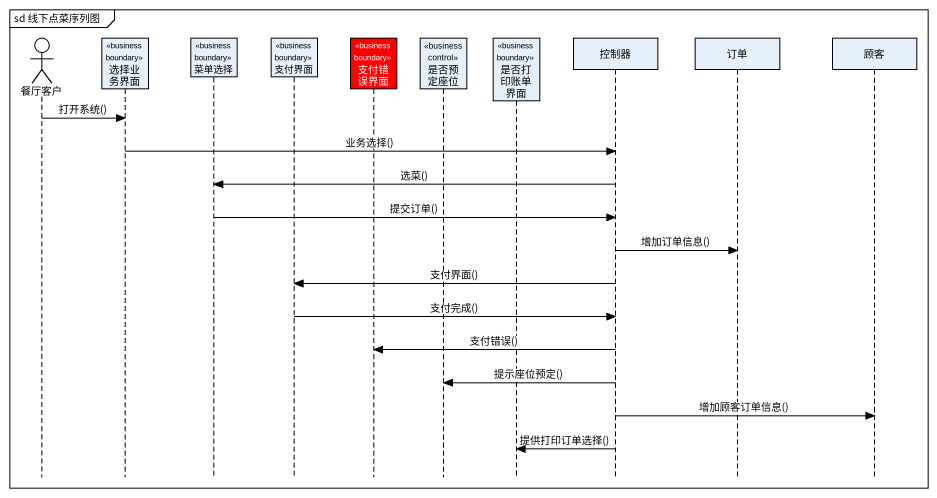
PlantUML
@startuml
mainframe sd 线下点菜序列图
hide footbox
actor 餐厅客户
participant 选择业务界面 <<business boundary>>
participant 菜单选择 <<business boundary>>
participant 支付界面 <<business boundary>>
participant 支付错误界面 <<business boundary>> #FF0000
participant 是否预定座位 <<business control>>
participant 是否打印账单界面 <<business boundary>>
participant 控制器
participant 订单
participant 顾客

餐厅客户 -> 选择业务界面 : 打开系统()
选择业务界面 -> 控制器 : 业务选择()
控制器 -> 菜单选择 : 选菜()
菜单选择 -> 控制器 : 提交订单()
控制器 -> 订单 : 增加订单信息()
控制器 -> 支付界面 : 支付界面()
支付界面 -> 控制器 : 支付完成()
控制器 -> 支付错误界面 : 支付错误()
控制器 -> 是否预定座位 : 提示座位预定()
控制器 -> 顾客 : 增加顾客订单信息()
控制器 -> 是否打印账单界面 : 提供打印订单选择()
@enduml
